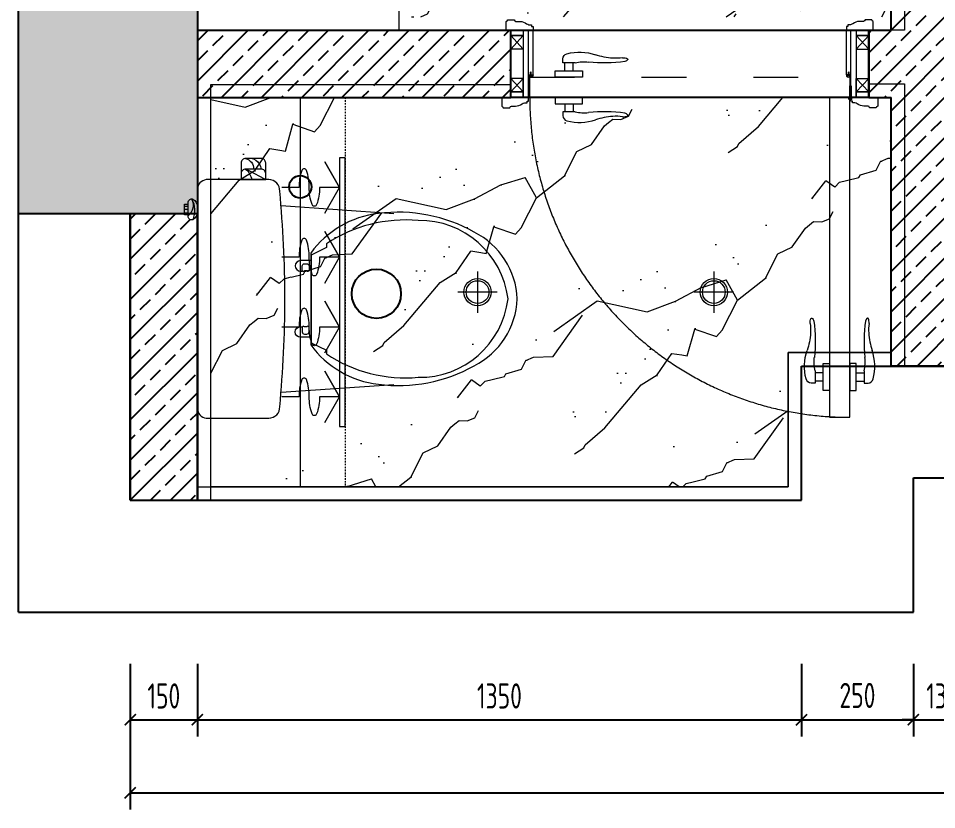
# Model space of a CAD drawing. Header units: millimetres. Extents: x 3162 to 221128, y -144913 to 11496.
# Drawn here: x 15367 to 17419, y -117808 to -116039 of the extents above; entities that cross this region are included whole.
import ezdxf

# ---------------------------------------------------------------- set-up
doc = ezdxf.new("R2010")
doc.units = ezdxf.units.MM
doc.header["$LTSCALE"] = 10
for name, pattern in [('ACAD_ISO03W100', [30, 12, -18]), ('CENTER', [50.8, 31.75, -6.35, 6.35, -6.35]), ('DASH', [8.89, 6.35, -2.54]), ('DASHDOT2', [12.7, 6.35, -3.175, 0, -3.175]), ('DOTE', [61.468, 50.8, -5.08, 0.508, -5.08]), ('HIDDEN', [9.525, 6.35, -3.175])]:
    doc.linetypes.add(name, pattern=pattern)
doc.layers.get('Defpoints').update_dxf_attribs({"color": 250})
for name, color, linetype, lineweight in [('FC-Doorsill【门槛线】', 8, 'Continuous', 0), ('FC-Hatch【平面填充】', 250, 'Continuous', 0), ('FC-Material【地坪分割线】', 138, 'Continuous', 0), ('FF-Complete【墙体完成线】', 6, 'Continuous', 0), ('FF-Door【门】', 51, 'Continuous', 0), ('FF-FIXT【洁具】', 31, 'Continuous', 0), ('FF-MT【门套】', 20, 'Continuous', 0), ('RC-dimensions', 44, 'Continuous', 0), ('RC-Lamplight【灯带】', 205, 'DASHDOT2', 0), ('RC-Lamps【天花灯具】', 2, 'Continuous', 0), ('RC-Modelling【天花造型】', 30, 'Continuous', 0)]:
    doc.layers.add(name, color=color, linetype=linetype, lineweight=lineweight)
for name, color, linetype in [('SYMBOL【符号】', 136, 'Continuous'), ('WALL_NEW【新建墙体】', 4, 'Continuous'), ('WALL【墙体】', 7, 'Continuous')]:
    doc.layers.add(name, color=color, linetype=linetype)
doc.styles.add('尺寸标注', font='ARCHS.SHX', dxfattribs={"width": 0.8})
doc.dimstyles.new('海龙1：25', dxfattribs={"dimscale": 25, "dimtxt": 2.25, "dimasz": 1, "dimexe": 1.5, "dimexo": 1, "dimgap": 1, "dimtad": 1, "dimdec": 0, "dimrnd": 5, "dimdsep": 46, "dimtxsty": '尺寸标注', "dimblk": 'ARCHTICK', "dimblk1": 'ARCHTICK', "dimblk2": 'ARCHTICK', "dimcen": 1, "dimclrd": 44, "dimclre": 44, "dimclrt": 2, "dimadec": 0, "dimazin": 0, "dimtfac": 1, "dimtdec": 0, "dimtix": 1, "dimtmove": 2, "dimatfit": 3, "dimldrblk": 'hl_arrow2', "dimfxl": 5, "dimfxlon": 1, "dimarcsym": 0})

# ---------------------------------------------------------------- blocks, each defined once
blk = doc.blocks.new('马桶平面15')
at = {"color": 251}
for p, q in [((-182.4, 735.2), (-182.4, 743.3)), ((-175.9, 735.1), (-175.9, 743.3)), ((-168.6, 743.3), (-168.6, 735.1)), ((-164.1, 735.1), (-187.7, 735.1))]:
    blk.add_line(p, q, dxfattribs=at)
for points in [[(-171.3, 714.9, 0.288575), (-152.8, 725.1, 0.464141), (-158.6, 735.1), (-164.1, 735.1), (-164.1, 743.3), (-187.7, 743.3), (-187.7, 743.3), (-187.7, 735.1), (-193.2, 735.1, 0.464141), (-199, 725.1, 0.288575), (-180.5, 714.9)], [(-61.5, 462.9), (-61.5, 484.4, -1), (-38, 484.4), (-38, 480.5)], [(109.7, 462.9), (109.7, 484.4, 1), (86.2, 484.4), (86.2, 480.5)], [(26.7, 460.2), (121.9, 460.2), (138.7, 426.6), (147.1, 426.6, -0.17108), (199.3, 221.2, -0.383832), (24.1, 20.6, -0.383832), (-151.1, 221.2, -0.17108), (-98.9, 426.6), (-90.5, 426.6), (-73.7, 460.2), (121.9, 460.2)]]:
    blk.add_lwpolyline(points, format="xyb", dxfattribs=at)
for points in [[(24.1, 519.2, -0.023855), (-216.9, 530.8, -0.42765), (-242.5, 555.3), (-242.5, 695.1, -0.382307), (-220.4, 714.9), (24.1, 714.9), (268.6, 714.9, -0.382307), (290.7, 695.1), (290.7, 555.3, -0.42765), (265.1, 530.8, -0.023855)], [(24.1, 0, -0.272339), (-125.1, 96, -0.163159), (-166.6, 310.4, -0.20934), (-78.5, 461.5), (24.1, 461.5), (126.7, 461.5, -0.20934), (214.8, 310.4, -0.163159), (173.3, 96, -0.272339)]]:
    blk.add_lwpolyline(points, format="xyb", close=True)
for points in [[(-242.5, 617.1), (-242.5, 562.2), (-279.9, 562.2, -0.414214), (-289.9, 572.2), (-289.9, 607.1, -0.414214), (-279.9, 617.1)], [(-242.5, 617.1), (-242.5, 562.2), (-256.2, 562.2, -0.414214), (-266.2, 572.2), (-266.2, 607.1, -0.414214), (-256.2, 617.1)], [(-54.5, 475.5), (-54.5, 470.3, 0.414214), (-49.5, 465.3), (-38.7, 465.3, 0.58538), (-38.5, 470.3), (-38.5, 475.5, 0.58538), (-38.7, 480.5), (-49.5, 480.5, 0.414214)], [(102.7, 475.5), (102.7, 470.3, -0.414214), (97.7, 465.3), (86.9, 465.3, -0.58538), (86.7, 470.3), (86.7, 475.5, -0.58538), (86.9, 480.5), (97.7, 480.5, -0.414214)]]:
    blk.add_lwpolyline(points, format="xyb", close=True, dxfattribs=at)
for points in [[(-184.4, 527.9), (-167.1, 275.7)], [(232.6, 527.9), (215.3, 275.7)]]:
    blk.add_lwpolyline(points)
for centre, radius, start, end in [((-185.1, 755.7), 31.4, 242.8818, 319.142), ((-173.5, 774.1), 53.1, 240.7977, 292.8926), ((-262.7, 600.1), 28.1, 165.5916, 262.7603), ((-267.7, 612.3), 22.8, 193.4235, 273.8412), ((-231.7, 638.1), 46.4, 221.9148, 256.4413), ((180.7, 814.1), 492.5, 204.8643, 210.765)]:
    blk.add_arc(centre, radius, start, end, dxfattribs=at)
blk = doc.blocks.new('_ArchTick')
at = {"color": 2, "linetype": 'ByBlock', "const_width": 0.15}
blk.add_lwpolyline([(-0.5, -0.5), (0.5, 0.5)], dxfattribs=at)
blk = doc.blocks.new('*D1438')
at = {"layer": 'Defpoints', "color": 0, "transparency": 16777216}
for p in [(15616.9, -117456.7), (15766.9, -117456.7), (15766.9, -117606.7)]:
    blk.add_point(p, dxfattribs=at)
at = {"layer": 'RC-dimensions', "color": 44, "lineweight": -2, "transparency": 16777216}
for p, q in [((15616.9, -117481.7), (15616.9, -117644.2)), ((15766.9, -117481.7), (15766.9, -117644.2)), ((15616.9, -117606.7), (15766.9, -117606.7))]:
    blk.add_line(p, q, dxfattribs=at)
at = {"layer": 'RC-dimensions', "color": 44, "lineweight": -2, "transparency": 16777216, "xscale": 25, "yscale": 25, "zscale": 25, "rotation": 180}
blk.add_blockref('_ArchTick', (15616.9, -117606.7), dxfattribs=at)
at = {"layer": 'RC-dimensions', "color": 44, "lineweight": -2, "transparency": 16777216, "xscale": 25, "yscale": 25, "zscale": 25}
blk.add_blockref('_ArchTick', (15766.9, -117606.7), dxfattribs=at)
at = {"layer": 'RC-dimensions', "color": 2, "transparency": 16777216, "insert": (15691.9, -117553.6), "char_height": 56.25, "attachment_point": 5, "style": '尺寸标注'}
blk.add_mtext('150', dxfattribs=at)
blk = doc.blocks.new('hl_arrow2')
at = {"color": 2}
blk.add_line((-0.221, 0), (-1, 0), dxfattribs=at)
blk.add_lwpolyline([(-0.221, 0), (-0.861, -0.689), (-0.654, -0.862), (0, 0), (-0.654, 0.862), (-0.861, 0.689)], close=True, dxfattribs=at)
for points in [[(-0.861, 0.689), (-0.654, 0.862), (-0.221, 0), (0, 0)], [(-0.861, -0.689), (-0.654, -0.862), (-0.221, 0), (0, 0)]]:
    blk.add_solid(points, dxfattribs=at)
blk = doc.blocks.new('*D1439')
at = {"layer": 'Defpoints', "color": 0, "transparency": 16777216}
for p in [(15766.9, -117456.7), (17116.9, -117456.7), (17116.9, -117606.7)]:
    blk.add_point(p, dxfattribs=at)
at = {"layer": 'RC-dimensions', "color": 44, "lineweight": -2, "transparency": 16777216}
for p, q in [((15766.9, -117481.7), (15766.9, -117644.2)), ((17116.9, -117481.7), (17116.9, -117644.2)), ((15766.9, -117606.7), (17116.9, -117606.7))]:
    blk.add_line(p, q, dxfattribs=at)
at = {"layer": 'RC-dimensions', "color": 44, "lineweight": -2, "transparency": 16777216, "xscale": 25, "yscale": 25, "zscale": 25, "rotation": 180}
blk.add_blockref('_ArchTick', (15766.9, -117606.7), dxfattribs=at)
at = {"layer": 'RC-dimensions', "color": 44, "lineweight": -2, "transparency": 16777216, "xscale": 25, "yscale": 25, "zscale": 25}
blk.add_blockref('_ArchTick', (17116.9, -117606.7), dxfattribs=at)
at = {"layer": 'RC-dimensions', "color": 2, "transparency": 16777216, "insert": (16441.9, -117553.6), "char_height": 56.25, "attachment_point": 5, "style": '尺寸标注'}
blk.add_mtext('1350', dxfattribs=at)
blk = doc.blocks.new('*D1440')
at = {"layer": 'Defpoints', "color": 0, "transparency": 16777216}
for p in [(17116.9, -117456.7), (17366.9, -117456.7), (17366.9, -117606.7)]:
    blk.add_point(p, dxfattribs=at)
at = {"layer": 'RC-dimensions', "color": 44, "lineweight": -2, "transparency": 16777216}
for p, q in [((17116.9, -117481.7), (17116.9, -117644.2)), ((17366.9, -117481.7), (17366.9, -117644.2)), ((17116.9, -117606.7), (17366.9, -117606.7))]:
    blk.add_line(p, q, dxfattribs=at)
at = {"layer": 'RC-dimensions', "color": 44, "lineweight": -2, "transparency": 16777216, "xscale": 25, "yscale": 25, "zscale": 25, "rotation": 180}
blk.add_blockref('_ArchTick', (17116.9, -117606.7), dxfattribs=at)
at = {"layer": 'RC-dimensions', "color": 44, "lineweight": -2, "transparency": 16777216, "xscale": 25, "yscale": 25, "zscale": 25}
blk.add_blockref('_ArchTick', (17366.9, -117606.7), dxfattribs=at)
at = {"layer": 'RC-dimensions', "color": 2, "transparency": 16777216, "insert": (17241.9, -117552.4), "char_height": 56.25, "attachment_point": 5, "style": '尺寸标注'}
blk.add_mtext('250', dxfattribs=at)
blk = doc.blocks.new('*D1441')
at = {"layer": 'Defpoints', "color": 0, "transparency": 16777216}
for p in [(17366.9, -117456.7), (17496.9, -117456.7), (17496.9, -117606.7)]:
    blk.add_point(p, dxfattribs=at)
at = {"layer": 'RC-dimensions', "color": 44, "lineweight": -2, "transparency": 16777216}
for p, q in [((17366.9, -117481.7), (17366.9, -117644.2)), ((17496.9, -117481.7), (17496.9, -117644.2)), ((17366.9, -117606.7), (17341.9, -117606.7)), ((17366.9, -117606.7), (17496.9, -117606.7)), ((17496.9, -117606.7), (17521.9, -117606.7))]:
    blk.add_line(p, q, dxfattribs=at)
at = {"layer": 'RC-dimensions', "color": 44, "lineweight": -2, "transparency": 16777216, "xscale": 25, "yscale": 25, "zscale": 25}
blk.add_blockref('_ArchTick', (17366.9, -117606.7), dxfattribs=at)
at = {"layer": 'RC-dimensions', "color": 44, "lineweight": -2, "transparency": 16777216, "xscale": 25, "yscale": 25, "zscale": 25, "rotation": 180}
blk.add_blockref('_ArchTick', (17496.9, -117606.7), dxfattribs=at)
at = {"layer": 'RC-dimensions', "color": 2, "transparency": 16777216, "insert": (17431.9, -117553.6), "char_height": 56.25, "attachment_point": 5, "style": '尺寸标注'}
blk.add_mtext('130', dxfattribs=at)
blk = doc.blocks.new('*D1453')
at = {"layer": 'Defpoints', "color": 0, "transparency": 16777216}
for p in [(15616.9, -117620.2), (22566.9, -117620.2), (22566.9, -117770.2)]:
    blk.add_point(p, dxfattribs=at)
at = {"layer": 'RC-dimensions', "color": 44, "lineweight": -2, "transparency": 16777216}
for p, q in [((15616.9, -117645.2), (15616.9, -117807.7)), ((22566.9, -117645.2), (22566.9, -117807.7)), ((15616.9, -117770.2), (22566.9, -117770.2))]:
    blk.add_line(p, q, dxfattribs=at)
at = {"layer": 'RC-dimensions', "color": 44, "lineweight": -2, "transparency": 16777216, "xscale": 25, "yscale": 25, "zscale": 25, "rotation": 180}
blk.add_blockref('_ArchTick', (15616.9, -117770.2), dxfattribs=at)
at = {"layer": 'RC-dimensions', "color": 44, "lineweight": -2, "transparency": 16777216, "xscale": 25, "yscale": 25, "zscale": 25}
blk.add_blockref('_ArchTick', (22566.9, -117770.2), dxfattribs=at)
at = {"layer": 'RC-dimensions', "color": 2, "transparency": 16777216, "insert": (19091.9, -117715.9), "char_height": 56.25, "attachment_point": 5, "style": '尺寸标注'}
blk.add_mtext('6950', dxfattribs=at)
blk = doc.blocks.new('门套线03')
at = {"ltscale": 100}
blk.add_lwpolyline([(60, 0), (60, 19.7, -0.339185), (56.6, 23.1), (42, 23.1, -0.360475), (38.5, 19.7), (29.2, 19.7, 0.137802), (14.5, 14.7, -0.16589), (3.4, 11.9), (3.4, 8.7), (0, 8.7), (0, 0)], format="xyb", close=True, dxfattribs=at)
blk = doc.blocks.new('HL_Door_Hinge')
at = {"color": 0, "linetype": 'DOTE', "ltscale": 0.04}
for p, q in [((-4, 3), (4, 3)), ((0, -1), (0, 7))]:
    blk.add_line(p, q, dxfattribs=at)
at = {"color": 0, "linetype": 'DASH', "ltscale": 5}
for p, q in [((-2, -26), (-2, 0.8)), ((-0.5, -26), (-0.5, 0)), ((0.5, -26), (0.5, 0)), ((2, -26), (2, 0.8)), ((-0.5, -26), (-2, -26)), ((0.5, -26), (2, -26))]:
    blk.add_line(p, q, dxfattribs=at)
for radius in [3, 2]:
    blk.add_circle((0, 3), radius, dxfattribs=at)
blk = doc.blocks.new('HL_Door_Seal')
at = {"color": 0}
for p, q in [((5, 0), (-5, 0)), ((-1, 6), (-0.5, 6.5)), ((-1, 6), (-0.5, 6)), ((-1, 5.5), (-0.5, 6)), ((-1, 5.5), (-0.5, 5.5)), ((-1, 5), (-0.5, 5.5)), ((-1, 4.5), (-0.5, 5)), ((-1, 5), (-0.5, 5)), ((-1, 4.5), (-0.5, 4.5)), ((-1, 4), (-0.5, 4.5)), ((-1, 4), (-0.5, 4)), ((-1, 3.5), (-0.5, 4)), ((-1, 3.5), (-0.5, 3.5)), ((-1, 3), (-0.5, 3.5)), ((-1, 3), (-0.5, 3)), ((-1, 2.5), (-0.5, 3)), ((-1, 2.5), (-0.5, 2.5)), ((-1, 2), (-0.5, 2.5)), ((-1, 2), (-0.5, 2)), ((-1, 1.5), (-0.5, 2)), ((-1, 1.5), (-0.5, 1.5)), ((-1, 1), (-0.5, 1.5)), ((-1, 1), (-0.5, 1)), ((-1, 0.5), (-0.5, 1)), ((-1, 0.5), (-0.5, 0.5)), ((-1, 0), (-0.5, 0.5)), ((-0.5, 6.5), (0.5, 6.5)), ((1, 6), (0.5, 6.5)), ((1, 6), (0.5, 6)), ((1, 5.5), (0.5, 6)), ((1, 5.5), (0.5, 5.5)), ((1, 5), (0.5, 5.5)), ((1, 5), (0.5, 5)), ((1, 4.5), (0.5, 5)), ((1, 4.5), (0.5, 4.5)), ((1, 4), (0.5, 4.5)), ((1, 4), (0.5, 4)), ((1, 3.5), (0.5, 4)), ((1, 3.5), (0.5, 3.5)), ((1, 3), (0.5, 3.5)), ((1, 3), (0.5, 3)), ((1, 2.5), (0.5, 3)), ((1, 2.5), (0.5, 2.5)), ((1, 2), (0.5, 2.5)), ((1, 2), (0.5, 2)), ((1, 1.5), (0.5, 2)), ((1, 1.5), (0.5, 1.5)), ((1, 1), (0.5, 1.5)), ((1, 1), (0.5, 1)), ((1, 0.5), (0.5, 1)), ((1, 0.5), (0.5, 0.5)), ((1, 0), (0.5, 0.5))]:
    blk.add_line(p, q, dxfattribs=at)
blk.add_lwpolyline([(-3.9, -1, 0.774597), (3.9, -1)], format="xyb", close=True, dxfattribs=at)
blk.add_arc((0, 0), 5, 180, 0.0005, dxfattribs=at)
blk = doc.blocks.new('门把手02')
at = {"color": 250}
for p, q in [((-13.5, 32.2), (-13.5, 40.9)), ((12.9, 32.2), (-13.5, 32.2)), ((-9.4, 14.6), (-9.4, 32.2)), ((9.4, 14.6), (9.4, 32.2)), ((-30.4, 14.6), (-15.2, 14.6)), ((-30.4, 0), (-30.4, 14.6)), ((30.4, 0), (-30.4, 0)), ((-15.2, 14.6), (19.6, 14.6)), ((-15.2, 14.6), (19.6, 14.6)), ((19.6, 14.6), (30.4, 14.6)), ((30.4, 14.6), (30.4, 0))]:
    blk.add_line(p, q, dxfattribs=at)
at = {"color": 250, "extrusion": (0, 0, -1)}
for centre, major_axis, start_param, end_param in [((-1.3, 40.9), (-8.59, 8.59), 5.497787, 6.813202), ((23.4, -64.1), (-0.1, 120), -0.233047, 0.306451), ((107.8, 189.2), (1.8, 147), 3.194781, 3.464277), ((105.2, 172), (-91.7, 91.7), 3.813778, 3.981187), ((122.5, 24), (-13.7, 13.7), 0.647464, 1.248663), ((130.6, 40.4), (-0.729, 0.729), 1.325662, 2.819982), ((12.9, 37.2), (3.58, 3.58), 2.124304, 2.356194), ((33.8, -51.4), (0, 86), -0.231441, 0.114669), ((79.3, 368.4), (-0.1, 336.3), 3.005111, 3.247916), ((124, 43.6), (5.92, 5.92), 1.238085, 2.228964)]:
    blk.add_ellipse(centre, major_axis=major_axis, ratio=1, start_param=start_param, end_param=end_param, dxfattribs=at)
blk = doc.blocks.new('hld_1_720_150_门把手02_门套线03_45_0_0_3_40_0_1_1')
at = {"layer": 'FC-Doorsill【门槛线】'}
for p, q in [((-0.5, 0.09375), (0.5, 0.09375)), ((-0.5, -0.09375), (0.5, -0.09375))]:
    blk.add_line(p, q, dxfattribs=at)
at = {"layer": 'FF-Door【门】'}
blk.add_lwpolyline([(-0.446875, 0.09375), (-0.390625, 0.09375), (-0.390625, 0.9875), (-0.446875, 0.9875)], close=True, dxfattribs=at)
at = {"layer": 'FF-Door【门】', "color": 250, "linetype": 'ACAD_ISO03W100', "ltscale": 0.001042}
blk.add_lwpolyline([(-0.446875, 0.09375), (0.446875, 0.09375), (0.446875, 0.0375), (-0.446875, 0.0375)], close=True, dxfattribs=at)
at = {"layer": 'FF-Door【门】', "color": 8, "linetype": 'HIDDEN', "ltscale": 0.6}
blk.add_arc((-0.446875, 0.09375), 0.89375, 0, 90, dxfattribs=at)
at = {"layer": 'FF-MT【门套】', "color": 250}
for p, q in [((-0.465, 0.07875), (-0.5, 0.04125)), ((-0.465, 0.04125), (-0.5, 0.07875)), ((0.465, 0.07875), (0.5, 0.04125)), ((0.465, 0.04125), (0.5, 0.07875)), ((-0.5, -0.04125), (-0.465, -0.07875)), ((-0.5, -0.07875), (-0.465, -0.04125)), ((0.5, -0.04125), (0.465, -0.07875)), ((0.5, -0.07875), (0.465, -0.04125))]:
    blk.add_line(p, q, dxfattribs=at)
for points in [[(-0.5, 0.09375), (-0.465, 0.09375), (-0.465, 0.07875), (-0.5, 0.07875)], [(-0.465, 0.07875), (-0.465, 0.04125), (-0.5, 0.04125), (-0.5, 0.07875)], [(-0.465, 0.09375), (-0.45, 0.09375), (-0.45, -0.09375), (-0.465, -0.09375)], [(0.465, 0.09375), (0.45, 0.09375), (0.45, -0.09375), (0.465, -0.09375)], [(0.5, 0.09375), (0.465, 0.09375), (0.465, 0.07875), (0.5, 0.07875)], [(0.465, 0.07875), (0.465, 0.04125), (0.5, 0.04125), (0.5, 0.07875)], [(-0.5, -0.04125), (-0.5, -0.07875), (-0.465, -0.07875), (-0.465, -0.04125)], [(0.5, -0.04125), (0.5, -0.07875), (0.465, -0.07875), (0.465, -0.04125)], [(-0.5, -0.09375), (-0.465, -0.09375), (-0.465, -0.07875), (-0.5, -0.07875)], [(0.5, -0.09375), (0.465, -0.09375), (0.465, -0.07875), (0.5, -0.07875)]]:
    blk.add_lwpolyline(points, close=True, dxfattribs=at)
at = {"layer": 'FF-MT【门套】'}
for points in [[(-0.5, 0.09375), (-0.45, 0.09375), (-0.45, 0.03125), (-0.4375, 0.03125), (-0.4375, -0.09375), (-0.5, -0.09375)], [(0.5, 0.09375), (0.45, 0.09375), (0.45, 0.03125), (0.4375, 0.03125), (0.4375, -0.09375), (0.5, -0.09375)]]:
    blk.add_lwpolyline(points, close=True, dxfattribs=at)
at = {"layer": 'FF-Door【门】', "color": 250, "yscale": 0.00125, "zscale": 0.00125}
for name, p, xscale, rotation in [('门把手02', (-0.446875, 0.875), -0.00125, 90.00000000000593), ('门把手02', (-0.390625, 0.875), 0.00125, 270.0000000000178), ('HL_Door_Seal', (-0.44375, 0.03125), 0.00125, 180.0000000000119), ('HL_Door_Seal', (0.44375, 0.03125), -0.00125, 180)]:
    blk.add_blockref(name, p, dxfattribs=dict(at, xscale=xscale, rotation=rotation))
at = {"layer": 'FF-Door【门】', "color": 250, "zscale": 0.00125}
for name, p, xscale, yscale in [('门把手02', (0.3375, 0.09375), -0.00125, 0.00125), ('HL_Door_Hinge', (-0.448438, 0.09375), 0.00125, 0.00125), ('门把手02', (0.3375, 0.0375), -0.00125, -0.00125)]:
    blk.add_blockref(name, p, dxfattribs=dict(at, xscale=xscale, yscale=yscale))
at = {"layer": 'FF-MT【门套】', "zscale": 0.00125}
for p, xscale, yscale in [((-0.45, 0.09375), -0.00125, 0.00125), ((0.45, 0.09375), 0.00125, 0.00125), ((-0.4375, -0.09375), -0.00125, -0.00125), ((0.4375, -0.09375), 0.00125, -0.00125)]:
    blk.add_blockref('门套线03', p, dxfattribs=dict(at, xscale=xscale, yscale=yscale))
blk = doc.blocks.new('圆形筒灯')
at = {"color": 8, "linetype": 'CENTER'}
for p, q in [((0, 1.813), (0, -1.813)), ((1.721, 0), (-1.721, 0))]:
    blk.add_line(p, q, dxfattribs=at)
blk.add_ellipse((0, 0), major_axis=(-0.849, 0.849), ratio=1, start_param=2.35586823723317, end_param=8.639053544412757)
at = {"color": 8}
blk.add_ellipse((0, 0), major_axis=(0.707, 0.707), ratio=1, start_param=5.498714316925569, end_param=11.78189962410515, dxfattribs=at)
blk = doc.blocks.new('侧回风')
for points in [[(-291.5, 45.4), (-233.9, 12.5), (-176.3, 45.4), (-233.9, 12.5), (-233.9, 57.2, -0.094519), (-272.2, 63.5, -0.69809), (-272.2, 73.7, -0.094519), (-233.9, 80, 0.094519), (-195.6, 86.3, 0.69809), (-195.6, 96.5, 0.094519), (-233.9, 102.8), (-233.9, 141.6)], [(-135.6, 45.4), (-78, 12.5), (-20.3, 45.4), (-78, 12.5), (-78, 57.2, -0.094519), (-116.2, 63.5, -0.69809), (-116.2, 73.7, -0.094519), (-78, 80, 0.094519), (-39.7, 86.3, 0.69809), (-39.7, 96.5, 0.094519), (-78, 102.8), (-78, 141.6)], [(20.3, 45.4), (78, 12.5), (135.6, 45.4), (78, 12.5), (78, 57.2, -0.094519), (39.7, 63.5, -0.69809), (39.7, 73.7, -0.094519), (78, 80, 0.094519), (116.2, 86.3, 0.69809), (116.2, 96.5, 0.094519), (78, 102.8), (78, 141.6)], [(176.3, 45.4), (233.9, 12.5), (291.5, 45.4), (233.9, 12.5), (233.9, 57.2, -0.094519), (195.6, 63.5, -0.69809), (195.6, 73.7, -0.094519), (233.9, 80, 0.094519), (272.2, 86.3, 0.69809), (272.2, 96.5, 0.094519), (233.9, 102.8), (233.9, 141.6)]]:
    blk.add_lwpolyline(points, format="xyb")
blk.add_lwpolyline([(-300, 0), (300, 0), (300, 12.5), (-300, 12.5)], close=True)

msp = doc.modelspace()

# ---------------------------------------------------------------- hatches: boundary and pattern name
at = {"layer": 'FC-Hatch【平面填充】'}
h = msp.add_hatch(dxfattribs=at)
h.set_pattern_fill('钢筋混凝土', color=256, scale=75, pattern_type=2)
h.set_pattern_definition([(45, (-9323.15, -115730.21), (-53.033, 53.033), []), (50, (-9323.15, -115730.21), (107.58903, -9.41283), [11.25, -123.75]), (355, (-9323.15, -115730.21), (-20.81267, 112.82884), [9, -99]), (100.4514, (-9314.18, -115731), (86.77638, 103.4159), [9.561, -105.1713]), (46.1842, (-9323.15, -115700.21), (160.08613, -24.82784), [16.875, -185.625]), (96.6356, (-9309.8, -115702.28), (140.1994, 146.1177), [14.3416, -157.75695]), (351.1842, (-9323.15, -115700.21), (140.1993, 146.1178), [13.5, -148.5]), (21, (-9308.15, -115707.71), (89.53605, -60.39284), [11.25, -123.75]), (326, (-9308.15, -115707.71), (36.49734, 108.7725), [9, -99]), (71.4514, (-9300.69, -115712.74), (126.03335, 48.37956), [9.561, -105.1713]), (37.5, (-9323.148, -115730.21), (1.82398, 49.93408), [0.75, -97.8, 0.75, -100.5, 0.75, -99.375]), (7.5, (-9323.15, -115730.21), (39.46043, 59.16176), [0.75, -57.3, 0.75, -95.55, 0.75, -37.875]), (327.5, (-9356.6, -115730.21), (80.073365, -3.38323), [0.75, -37.5, 0.75, -117, 0.75, -155.25]), (317.5, (-9371.6, -115730.21), (87.47793, 15.01575), [0.75, -48.75, 0.75, -77.7, 0.75, -110.25])])
h.paths.add_polyline_path([(15766.9, -115916.2), (15366.9, -115916.2), (15366.9, -116476.2), (15766.9, -116476.2)])
h.paths.add_polyline_path([(19366.9, -115916.2), (18816.9, -115916.2), (18816.9, -116476.2), (19366.9, -116476.2)])
h.paths.add_polyline_path([(22816.9, -115916.2), (22416.9, -115916.2), (22416.9, -116476.2), (22816.9, -116476.2)])
h.paths.add_polyline_path([(22566.9, -113276.2), (17966.9, -113276.2), (17966.9, -113596.2), (22566.9, -113596.2)])
at = {"layer": 'FC-Material【地坪分割线】'}
h = msp.add_hatch(dxfattribs=at)
h.set_pattern_fill('大理石', color=8, scale=80, angle=333, style=0, pattern_type=2)
h.set_pattern_definition([(14.987, (16197.21, -115046.32), (1241.3514, 215.9785), [16.144, -3374.17]), (41.1986, (15971.93, -114959.81), (1135.501, 1118.3906), [58.16, -4013.025]), (33.9454, (15948.16, -114980.03), (792.284, 444.7898), [24.71, -5164.29]), (63, (15968.66, -114966.23), (449.07, -228.81), [7.2, -748.8]), (44.565, (16186.4, -115056.97), (343.217, 673.6), [15.18, -1578.61]), (144.4692, (16186.4, -115056.97), (-449.0673, 228.8112), [24.27, -5072.116]), (52.2157, (16135.21, -115083.415), (1821.9346, 2465.5925), [51.306, -5335.84]), (35.133, (15901.942, -114705.974), (3512.35322, 2452.75984), [118.095, -24681.828]), (333, (15958.7, -114610.5), (343.22, 673.6), [0, -504]), (37.9831, (16311.953, -114636.1), (1927.785, 1563.1804), [79.454, -8263.23]), (54.4391, (16349.512, -114990.588), (3987.08591, 5604.78592), [112.857, -23587.202]), (55.875, (16132.51, -114803.252), (2165.15134, 3139.19346), [58.048, -12132.085]), (49.7595, (16015.69, -114921.506), (1478.71774, 1791.99157), [125.743, -13077.228]), (333, (15945.85, -114885.5), (343.22, 673.6), [0, -504]), (333, (15949.4, -114896.4), (343.22, 673.6), [0, -504]), (333, (16018.3, -114886.1), (343.22, 673.6), [0, -504]), (333, (16044.26, -114799.4), (343.22, 673.6), [0, -504]), (32.0362, (16096.92, -114825.52), (792.2841, 444.78976), [41.983, -8774.416]), (333, (16131.8, -114804.5), (343.22, 673.6), [0, -504]), (333, (16062.36, -114799.55), (343.22, 673.6), [0, -504]), (333, (16106.05, -114767.3), (343.22, 673.6), [0, -504]), (333, (16051.34, -114821.2), (343.22, 673.6), [0, -504]), (23.1944, (16288.26, -114999.78), (792.284, 444.7897), [18.745, -3917.62]), (63, (16278.46, -115019.03), (449.07, -228.81), [21.6, -734.4]), (16.6678, (16243.493, -115029.496), (2033.6355, 660.7682), [36.497, -7627.784]), (63, (16240.2, -115035.9), (449.07, -228.81), [7.2, -748.8]), (12.8056, (16212.806, -115042.144), (1241.3514, 215.9785), [28.117, -5876.43]), (333, (16169.8, -114963.3), (343.22, 673.6), [0, -504]), (333, (16289.96, -114998.9), (343.22, 673.6), [0, -504]), (333, (16289.96, -114998.9), (343.22, 673.6), [0, -504]), (2.3578, (16305.49, -114992.4), (1690.4187, -12.8327), [44.06, -4582.047]), (333, (16311.1, -114953.5), (343.22, 673.6), [0, -504]), (119.31, (16311.95, -114636.1), (-554.9178, 1131.2233), [51.92, -5399.674]), (341.1301, (16217.007, -114700.852), (4833.88966, -1614.51117), [50.912, -10640.542]), (20.8624, (16109.964, -114662.473), (2825.9196, 1105.55794), [67.967, -14205.113]), (347.6209, (15998.522, -114638.013), (3037.62054, -699.2663), [114.095, -11865.847]), (333, (16056.5, -114614.9), (343.22, 673.6), [0, -504]), (351.435, (16165.074, -114755.2), (2139.486, -241.644), [22.77, -4758.595]), (349.699, (16187.59, -114758.59), (449.067, -228.811), [12.53, -2618.43]), (74.0937, (16199.915, -114760.83), (1504.3831, 5172.8289), [62.365, -13034.362]), (333, (16157.2, -114702.56), (343.22, 673.6), [0, -504]), (333, (16217.4, -114699.5), (343.22, 673.6), [0, -504]), (333, (16117.1, -114745.7), (343.22, 673.6), [0, -504]), (333, (16132.8, -114572.06), (343.22, 673.6), [0, -504]), (333, (16096.5, -114589.9), (343.22, 673.6), [0, -504]), (17.1449, (16232.205, -114607.587), (2033.6355, 660.76822), [56.858, -11883.262]), (27.583, (16173.475, -114638.268), (792.2841, 444.78971), [66.261, -13848.61]), (333, (16233, -114607.45), (343.22, 673.6), [0, -504]), (333, (16150.7, -114608.4), (343.22, 673.6), [0, -504]), (333, (16233, -114607.45), (343.22, 673.6), [0, -504]), (333, (16173, -114639.35), (343.22, 673.6), [0, -504]), (48.0686, (16265.18, -114717.32), (1478.7177, 1791.9916), [18.63, -3893.46]), (63, (16277.63, -114703.46), (449.07, -228.81), [75.6, -680.4]), (23.1944, (16500.58, -114461.5), (792.284, 444.7897), [18.745, -3917.62]), (333, (16303.26, -114540.8), (343.22, 673.6), [0, -504]), (333, (16314, -114555.4), (343.22, 673.6), [0, -504]), (333, (16263.6, -114511.55), (343.22, 673.6), [0, -504]), (333, (16376.2, -114469), (343.22, 673.6), [0, -504]), (26.13, (16402.36, -114532.67), (792.2841, 444.7897), [36, -7524]), (63, (16374.6, -114587.2), (449.07, -228.81), [61.2, -694.8]), (333, (16375.2, -114586.15), (343.22, 673.6), [0, -504]), (356.1986, (16482.34, -114460.29), (1690.4187, -12.8327), [18.28, -3820.07]), (39.0375, (16473.16, -114467.73), (1135.501, 1118.391), [11.82, -2470.09]), (39.0375, (16463.98, -114475.18), (1135.501, 1118.391), [11.82, -2470.09]), (54.8699, (16434.683, -114516.816), (2165.1514, 3139.19345), [50.912, -10640.542]), (63, (16517.8, -114454.1), (449.07, -228.81), [18, -738]), (333, (16479.9, -114406.5), (343.22, 673.6), [0, -504])])
h.paths.add_polyline_path([(17317.1, -114076.6), (15796.8, -114076.6), (15796.8, -114196.2), (17197.1, -114196.2), (17197.1, -114757), (15796.8, -114757), (15796.8, -114876.9), (16467.1, -114877), (16467.1, -114907), (17267.1, -114907), (17267.1, -114877), (17317.1, -114877), (17317.1, -114751.6)])
h.paths.add_polyline_path([(17197.1, -114196.2), (15796.8, -114196.2), (15796.8, -114757), (17197.1, -114757)], flags=17)
h.paths.add_polyline_path([(17317.1, -115057), (15646.9, -115056.9), (15646.9, -115886.2), (15796.9, -115886.2), (15796.9, -116035.7), (17317.1, -116035.7)])
edge = h.paths.add_edge_path(flags=16)
edge.add_arc((15846.9, -115521.1), 25, -180, 0, ccw=False)
edge.add_arc((15846.9, -115521.1), 25, 0, 180, ccw=False)
h.paths.add_polyline_path([(17317.1, -116215.7), (17267.1, -116215.7), (16467.1, -116215.7), (15796.9, -116215.7), (15796.8, -117086.2), (17086.9, -117086.2), (17086.9, -116786.2), (17317.1, -116786.2)])
edge = h.paths.add_edge_path(flags=16)
edge.add_arc((16166.9, -116654.6), 55, -180, 0, ccw=False)
edge.add_arc((16166.9, -116654.6), 55, 0, 180, ccw=False)
at = {"layer": 'WALL_NEW【新建墙体】'}
h = msp.add_hatch(dxfattribs=at)
h.set_pattern_fill('ANSI33', color=8, scale=10, style=0)
h.set_pattern_definition([(45, (17317.1, -113551.6), (-44.9013, 44.9013), []), (45, (17362, -113551.6), (-44.9013, 44.9013), [31.75, -15.875])])
h.paths.add_polyline_path([(17467.1, -113276.2), (17317.1, -113276.2), (17317.1, -113551.6), (17467.1, -113551.6)])
h.paths.add_polyline_path([(17467.1, -114751.6), (17317.1, -114751.6), (17317.1, -114877), (17267.1, -114877), (17267.1, -115027), (17317.1, -115027), (17317.1, -115077), (17467.1, -115077)])
h.paths.add_polyline_path([(16467.1, -114877), (15616.9, -114876.9), (15616.9, -115026.9), (16467.1, -115027)])
h.paths.add_polyline_path([(16467.1, -116065.7), (15766.9, -116065.7), (15766.9, -116215.7), (16467.1, -116215.7)])
h.paths.add_polyline_path([(17467.1, -116065.7), (17467.1, -116015.7), (17317.1, -116015.7), (17317.1, -116065.7), (17267.1, -116065.7), (17267.1, -116215.7), (17317.1, -116215.7), (17317.1, -116816.2), (17467.1, -116816.2)])
h = msp.add_hatch(dxfattribs=at)
h.set_pattern_fill('ANSI33', color=8, scale=10, style=0)
h.set_pattern_definition([(45, (15616.86, -117116.215), (-44.901, 44.901), []), (45, (15661.76, -117116.215), (-44.901, 44.901), [31.75, -15.875])])
h.paths.add_polyline_path([(15766.9, -116476.2), (15616.9, -116476.2), (15616.9, -117116.2), (15766.9, -117116.2)])

# ---------------------------------------------------------------- linework, layer by layer
at = {"layer": 'FF-Complete【墙体完成线】'}
for points in [[(15766.9, -116065.7), (15766.9, -115916.2), (15616.9, -115916.2), (15616.9, -115026.9), (17347.1, -115027), (17347.1, -116065.7), (15766.9, -116065.7)], [(15796.8, -117117.3), (15796.9, -116186.8), (16467.1, -116186.8)], [(17267.1, -116185.7), (17347.1, -116185.7), (17347.1, -116816.2)], [(15766.9, -117116.2), (15766.9, -116215.7), (16467.1, -116215.7)], [(17267.1, -116215.7), (17317.1, -116215.7), (17317.1, -116816.2)], [(15766.9, -117086.2), (17086.9, -117086.2), (17086.9, -116786.2), (17317.1, -116786.2)], [(15766.9, -117116.2), (17116.9, -117116.2), (17116.9, -116816.2), (17317.1, -116816.2)]]:
    msp.add_lwpolyline(points, dxfattribs=at)
at = {"layer": 'FF-FIXT【洁具】'}
msp.add_lwpolyline([(15616.9, -115026.9), (16216.9, -115026.9), (16216.9, -116065.7), (15766.9, -116065.7)], dxfattribs=at)
at = {"layer": 'RC-Lamplight【灯带】', "ltscale": 0.05}
msp.add_line((16096.9, -116215.7), (16096.8, -117086.2), dxfattribs=at)
at = {"layer": 'RC-Modelling【天花造型】'}
for points in [[(15796.9, -116215.7), (17317.1, -116215.7), (17317.1, -116786.2), (17086.9, -116786.2), (17086.9, -117086.2), (15796.8, -117086.2), (15796.8, -116215.7)], [(15796.9, -116215.7), (15996.9, -116215.7), (15996.8, -117086.2)]]:
    msp.add_lwpolyline(points, dxfattribs=at)
at = {"layer": 'SYMBOL【符号】'}
for centre, radius in [((15996.9, -116415.7), 25), ((16166.9, -116654.6), 55)]:
    msp.add_circle(centre, radius, dxfattribs=at)
at = {"layer": 'WALL_NEW【新建墙体】'}
for p, q in [((17317.1, -116065.7), (17317.1, -115027)), ((15766.9, -116065.7), (16467.1, -116065.7)), ((15766.9, -116065.7), (15766.9, -117116.2)), ((16467.1, -116215.7), (16467.1, -116065.7)), ((17267.1, -116065.7), (17317.1, -116065.7)), ((17267.1, -116215.7), (17267.1, -116065.7)), ((15766.9, -116215.7), (16467.1, -116215.7)), ((17267.1, -116215.7), (17317.1, -116215.7)), ((17317.1, -116816.2), (17317.1, -116215.7)), ((17497.1, -116816.2), (17317.1, -116816.2))]:
    msp.add_line(p, q, dxfattribs=at)
for points in [[(16467.1, -116065.7), (17267.1, -116065.7), (17267.1, -116215.7), (16467.1, -116215.7)], [(15616.9, -117116.2), (15766.9, -117116.2), (15766.9, -116476.2), (15616.9, -116476.2)]]:
    msp.add_lwpolyline(points, close=True, dxfattribs=at)
at = {"layer": 'WALL【墙体】'}
for p, q in [((15366.9, -117366.2), (15366.9, -113026.2)), ((15616.9, -117116.2), (15616.9, -116476.2)), ((17116.9, -117116.2), (17116.9, -116816.2)), ((17116.9, -116816.2), (18966.9, -116816.2)), ((17366.9, -117366.2), (17366.9, -117066.2)), ((17366.9, -117066.2), (20716.9, -117066.2)), ((15616.9, -117116.2), (17116.9, -117116.2)), ((15366.9, -117366.2), (17366.9, -117366.2))]:
    msp.add_line(p, q, dxfattribs=at)
msp.add_lwpolyline([(15366.9, -115916.2), (15766.9, -115916.2), (15766.9, -116476.2), (15366.9, -116476.2)], close=True, dxfattribs=at)

# ---------------------------------------------------------------- block references
at = {"xscale": 800.0000000000073, "yscale": 800.0000000000073, "zscale": 800.0000000000073, "rotation": 180.00000000001}
msp.add_blockref('hld_1_720_150_门把手02_门套线03_45_0_0_3_40_0_1_1', (16867.1, -116140.7), dxfattribs=at)
at = {"layer": 'FF-FIXT【洁具】', "xscale": -1, "rotation": 90}
msp.add_blockref('马桶平面15', (16481.7, -116642.1), dxfattribs=at)
at = {"layer": 'RC-Lamps【天花灯具】', "rotation": 90}
msp.add_blockref('侧回风', (16096.9, -116651), dxfattribs=at)
at = {"layer": 'RC-Lamps【天花灯具】', "xscale": 25.4, "yscale": 25.4, "zscale": 25.4}
for p in [(16392.9, -116651), (16921, -116651)]:
    msp.add_blockref('圆形筒灯', p, dxfattribs=at)

# ---------------------------------------------------------------- dimensions: what is measured, and where the dimension line sits
at = {"layer": 'RC-dimensions'}
for base, p1, p2, picture, middle in [((15766.9, -117606.7), (15616.9, -117456.7), (15766.9, -117456.7), '*D1438', (15691.9, -117553.6)), ((22566.9, -117770.2), (15616.9, -117620.2), (22566.9, -117620.2), '*D1453', (19091.9, -117715.9))]:
    dim = msp.add_linear_dim(base=base, p1=p1, p2=p2, dimstyle='海龙1：25', dxfattribs=at)
    dim.commit()
    dim.dimension.update_dxf_attribs({"geometry": picture, "text_midpoint": middle})
for base, p1, p2, picture, middle in [((17116.9, -117606.7), (15766.9, -117456.7), (17116.9, -117456.7), '*D1439', (16441.9, -117553.6)), ((17366.9, -117606.7), (17116.9, -117456.7), (17366.9, -117456.7), '*D1440', (17241.9, -117552.4)), ((17496.9, -117606.7), (17366.9, -117456.7), (17496.9, -117456.7), '*D1441', (17431.9, -117553.6))]:
    dim = msp.add_linear_dim(base=base, p1=p1, p2=p2, angle=0, dimstyle='海龙1：25', dxfattribs=at)
    dim.commit()
    dim.dimension.update_dxf_attribs({"geometry": picture, "text_midpoint": middle})

doc.saveas('drawing.dxf')
